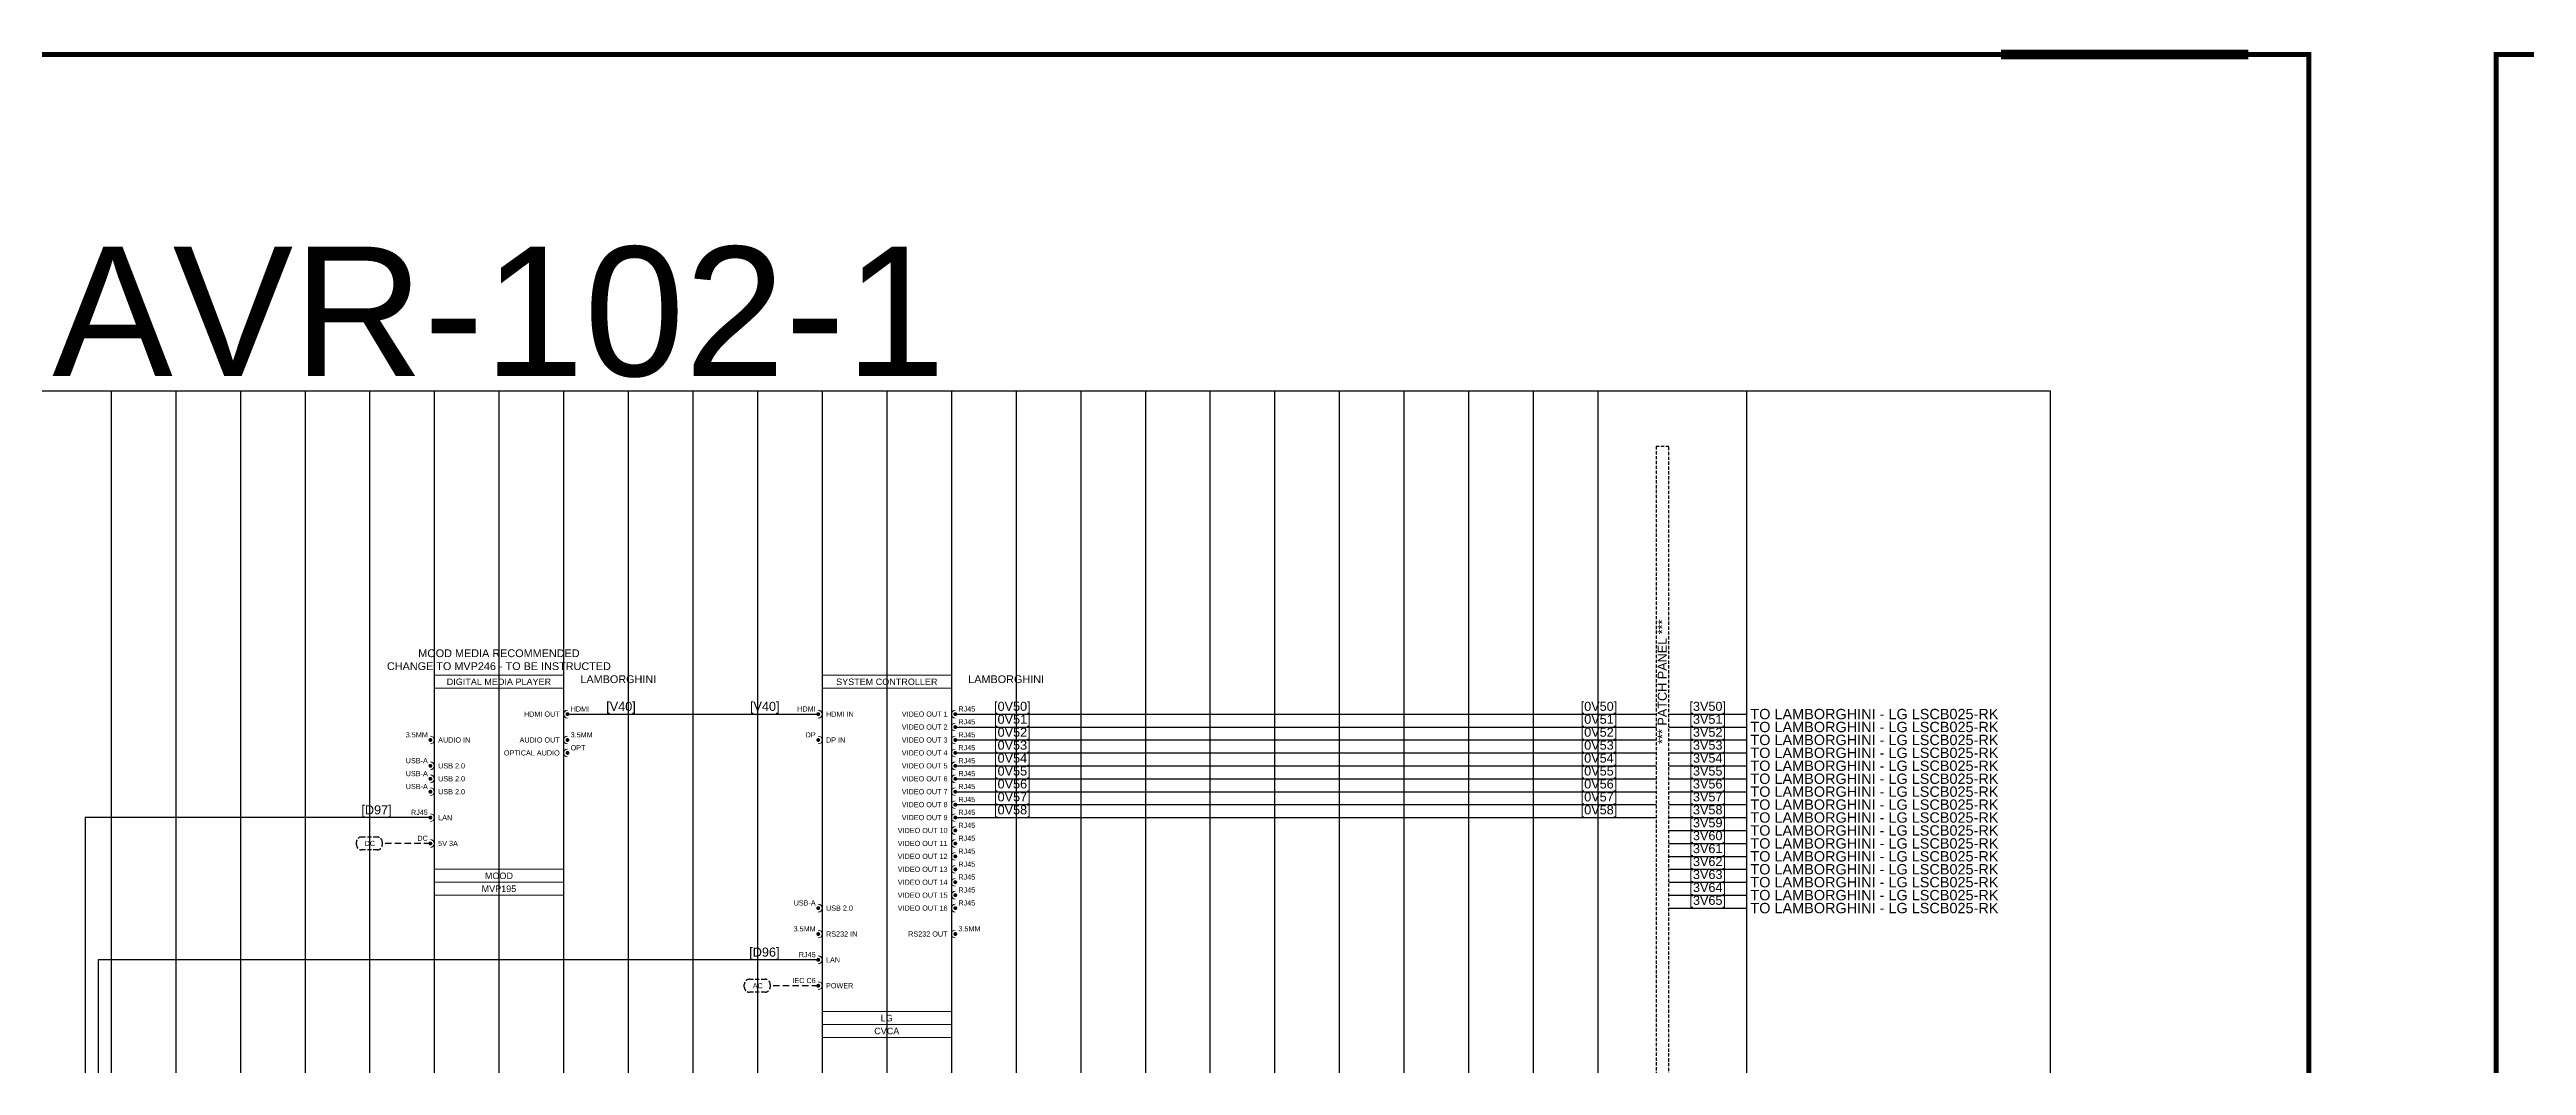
# Model space of a CAD drawing. Header units: millimetres. Extents: x -71336 to -35435, y -26189 to 22712.
# Drawn here: x -44605 to -43648, y -20102 to -19709 of the extents above; entities that cross this region are included whole.
import ezdxf
from ezdxf.enums import TextEntityAlignment as Align
from ezdxf.lldxf.tags import DXFTag

# ---------------------------------------------------------------- set-up
doc = ezdxf.new("R2010")
doc.units = ezdxf.units.MM
doc.linetypes.add('DASHED', pattern=[0.75, 0.5, -0.25])
doc.linetypes.add('DASHED2', pattern=[0.375, 0.25, -0.125])
for name, color, linetype in [('SC - 3 Core Flex', 7, 'DASHED'), ('SC - Cat - Green - Data', 84, 'Continuous'), ('SC - Cat - Green - Data - DS', 84, 'DS'), ('SC - Cat - Red - AV', 1, 'Continuous'), ('SC - HDMI', 192, 'Continuous'), ('SC - Text', 7, 'Continuous'), ('Text', 7, 'Continuous')]:
    doc.layers.add(name, color=color, linetype=linetype)
doc.layers.add('SC - Equipment', color=7, linetype='Continuous', lineweight=13)
for name, color, linetype, plot in [('SC - Guides', 211, 'Continuous', False), ('SC - Titlesheet - Model', 250, 'Continuous', False), ('SC - Xlines', 252, 'Continuous', False)]:
    doc.layers.add(name, color=color, linetype=linetype, plot=plot)
doc.styles.add('ARIAL', font='arial.ttf')
doc.styles.get("Standard").update_dxf_attribs({"font": 'arial.ttf', "height": 35})
tags = doc.linetypes.add('DS', pattern='A,1.939444,-0.075392,["DS",ARIAL,S=0.5,R=0,X=0,Y=-0.25],-1.06308,1.922084', length=5).pattern_tags.tags
tags[6] = DXFTag(74, 10)

# ---------------------------------------------------------------- blocks, each defined once
blk = doc.blocks.new('*U189')
at = {"layer": 'SC - Guides', "color": 5, "ltscale": 5, "const_width": 2}
blk.add_lwpolyline([(-415.5, 287), (-465.5, 287)], dxfattribs=at)
at = {"layer": 'SC - Titlesheet - Model', "color": 6, "ltscale": 5, "const_width": 1}
blk.add_lwpolyline([(-365.5, -287), (365.5, -287), (365.5, 287), (-365.5, 287)], close=True, dxfattribs=at)
at = {"layer": 'SC - Titlesheet - Model', "color": 5, "lineweight": 30, "ltscale": 5, "flags": 104}
blk.add_attdef('ADDITIONS', text='', height=5, dxfattribs=at).set_placement((-365.5, -312), align=Align.TOP_LEFT)
blk.add_attdef('CHANGES', text='', height=5, dxfattribs=at).set_placement((0, -312), align=Align.TOP_CENTER)
blk.add_attdef('OMISSIONS', text='', height=5, dxfattribs=at).set_placement((365.5, -312), align=Align.TOP_RIGHT)
blk = doc.blocks.new('LG CVCA - SCHEMATIC')
at = {"layer": 'SC - Equipment'}
for p, q in [((-25, 0), (25, 0)), ((-25, -140), (-25, 0)), ((25, 0), (25, -140)), ((25, -5), (-25, -5)), ((25, -130), (-25, -130)), ((25, -130), (-25, -130)), ((25, -135), (-25, -135)), ((25, -135), (-25, -135)), ((25, -135), (-25, -135)), ((25, -140), (-25, -140))]:
    blk.add_line(p, q, dxfattribs=at)
at = {"layer": 'SC - Equipment', "const_width": 0.7}
for points in [[(-26.1, -15, 1), (-26.9, -15, 1)], [(26.1, -15, -1), (26.9, -15, -1)], [(-26.1, -25, 1), (-26.9, -25, 1)], [(26.1, -20, -1), (26.9, -20, -1)], [(26.1, -25, -1), (26.9, -25, -1)], [(26.1, -30, -1), (26.9, -30, -1)], [(26.1, -35, -1), (26.9, -35, -1)], [(26.1, -40, -1), (26.9, -40, -1)], [(26.1, -45, -1), (26.9, -45, -1)], [(26.1, -50, -1), (26.9, -50, -1)], [(26.1, -55, -1), (26.9, -55, -1)], [(26.1, -60, -1), (26.9, -60, -1)], [(26.1, -65, -1), (26.9, -65, -1)], [(26.1, -70, -1), (26.9, -70, -1)], [(26.1, -75, -1), (26.9, -75, -1)], [(26.1, -80, -1), (26.9, -80, -1)], [(26.1, -85, -1), (26.9, -85, -1)], [(-26.1, -90, 1), (-26.9, -90, 1)], [(26.1, -90, -1), (26.9, -90, -1)], [(-26.1, -100, 1), (-26.9, -100, 1)], [(26.1, -100, -1), (26.9, -100, -1)], [(-26.1, -110, 1), (-26.9, -110, 1)], [(-26.1, -120, 1), (-26.9, -120, 1)]]:
    blk.add_lwpolyline(points, format="xyb", close=True, dxfattribs=at)
at = {"layer": 'SC - Equipment'}
for centre, start, end in [((-26.5, -15), 270, 90), ((26.5, -15), 90, 270), ((26.5, -20), 90, 270), ((-26.5, -25), 270, 90), ((26.5, -25), 90, 270), ((26.5, -30), 90, 270), ((26.5, -35), 90, 270), ((26.5, -40), 90, 270), ((26.5, -45), 90, 270), ((26.5, -50), 90, 270), ((26.5, -55), 90, 270), ((26.5, -60), 90, 270), ((26.5, -65), 90, 270), ((26.5, -70), 90, 270), ((26.5, -75), 90, 270), ((26.5, -80), 90, 270), ((26.5, -85), 90, 270), ((-26.5, -90), 270, 90), ((26.5, -90), 90, 270), ((-26.5, -100), 270, 90), ((26.5, -100), 90, 270), ((-26.5, -110), 270, 90), ((-26.5, -120), 270, 90)]:
    blk.add_arc(centre, 1.5, start, end, dxfattribs=at)
at = {"ltscale": 5}
for tag, p in [('DESCRIPTION', (0, -2.5)), ('MAKE', (0, -132.5)), ('MODEL', (0, -137.5))]:
    blk.add_attdef(tag, text='', height=2.5, dxfattribs=at).set_placement(p, align=Align.MIDDLE_CENTER)
at = {"ltscale": 5, "flags": 1}
for tag, p in [('ROOM_TYPE', (45, -5)), ('LOCATION', (45, -10)), ('RACK_EQUIPMENT_(Y/N)', (45, -15)), ('IP_(Y/N)', (45, -30)), ('AMP(@240V)', (45, -40)), ('POE(WATT)', (45, -35)), ('WATT', (45, -45)), ('BTU/H', (45, -50)), ('WEIGHT(KG)', (45, -55)), ('TRANSFORMER_TAPS', (45, -60))]:
    blk.add_attdef(tag, p, '', height=2.5, dxfattribs=at)
blk.add_attdef('BRACKET', text='', height=2.5, dxfattribs=at).set_placement((0, -127.5), align=Align.MIDDLE_CENTER)
at = {"layer": 'SC - Equipment', "ltscale": 5, "char_height": 2}
for s, insert, width, attachment_point in [('HDMI', (-27.5, -13), 5.7736, 6), ('HDMI IN', (-23.5, -15), 23.5, 4), ('VIDEO OUT 1', (23.5, -15), 23.5, 6), ('VIDEO OUT 2', (23.5, -20), 23.5, 6), ('RJ45', (27.7, -13), 3.7458, 4), ('RJ45', (27.7, -18), 3.7458, 4), ('DP', (-27.5, -23), 5.7736, 6), ('DP IN', (-23.5, -25), 23.5, 4), ('VIDEO OUT 3', (23.5, -25), 23.5, 6), ('RJ45', (27.7, -23), 3.7458, 4), ('RJ45', (27.7, -28), 3.7458, 4), ('VIDEO OUT 4', (23.5, -30), 23.5, 6), ('VIDEO OUT 5', (23.5, -35), 23.5, 6), ('RJ45', (27.7, -33), 3.7458, 4), ('RJ45', (27.7, -38), 3.7458, 4), ('VIDEO OUT 6', (23.5, -40), 23.5, 6), ('VIDEO OUT 7', (23.5, -45), 23.5, 6), ('RJ45', (27.7, -43), 3.7458, 4), ('RJ45', (27.7, -48), 3.7458, 4), ('VIDEO OUT 8', (23.5, -50), 23.5, 6), ('VIDEO OUT 9', (23.5, -55), 23.5, 6), ('RJ45', (27.7, -53), 3.7458, 4), ('RJ45', (27.7, -58), 3.7458, 4), ('VIDEO OUT 10', (23.5, -60), 23.5, 6), ('VIDEO OUT 11', (23.5, -65), 23.5, 6), ('RJ45', (27.7, -63), 3.7458, 4), ('RJ45', (27.7, -68), 3.7458, 4), ('VIDEO OUT 12', (23.5, -70), 23.5, 6), ('VIDEO OUT 13', (23.5, -75), 23.5, 6), ('RJ45', (27.7, -73), 3.7458, 4), ('VIDEO OUT 14', (23.5, -80), 23.5, 6), ('VIDEO OUT 15', (23.5, -85), 23.5, 6), ('RJ45', (27.7, -78), 3.7458, 4), ('RJ45', (27.7, -83), 3.7458, 4), ('USB 2.0', (-23.5, -90), 23.5, 4), ('VIDEO OUT 16', (23.5, -90), 23.5, 6), ('RJ45', (27.7, -88), 3.7458, 4), ('RS232 IN', (-23.5, -100), 23.5, 4), ('RS232 OUT', (23.5, -100), 23.5, 6), ('3.5MM', (27.7, -98), 3.7458, 4), ('LAN', (-23.5, -110), 23.5, 4), ('POWER', (-23.5, -120), 23.5, 4)]:
    blk.add_mtext(s, dxfattribs=dict(at, insert=insert, width=width, attachment_point=attachment_point))
at = {"layer": 'SC - Equipment', "ltscale": 5, "char_height": 2, "attachment_point": 6}
for s, insert in [('USB-A', (-27.5, -88)), ('3.5MM', (-27.5, -98)), ('RJ45', (-27.5, -108)), ('IEC C6', (-27.5, -118))]:
    blk.add_mtext(s, dxfattribs=dict(at, insert=insert))
blk = doc.blocks.new('MOOD MVP195 - SCHEMATIC')
at = {"layer": 'SC - Equipment'}
for p, q in [((-25, 0), (25, 0)), ((-25, -85), (-25, 0)), ((25, 0), (25, -85)), ((25, -5), (-25, -5)), ((25, -75), (-25, -75)), ((25, -75), (-25, -75)), ((25, -80), (-25, -80)), ((25, -80), (-25, -80)), ((25, -80), (-25, -80)), ((25, -85), (-25, -85))]:
    blk.add_line(p, q, dxfattribs=at)
at = {"layer": 'SC - Equipment', "const_width": 0.7}
for points in [[(26.1, -15, -1), (26.9, -15, -1)], [(-26.1, -25, 1), (-26.9, -25, 1)], [(26.1, -25, -1), (26.9, -25, -1)], [(-26.1, -35, 1), (-26.9, -35, 1)], [(26.1, -30, -1), (26.9, -30, -1)], [(-26.1, -40, 1), (-26.9, -40, 1)], [(-26.1, -45, 1), (-26.9, -45, 1)], [(-26.1, -55, 1), (-26.9, -55, 1)], [(-26.1, -65, 1), (-26.9, -65, 1)]]:
    blk.add_lwpolyline(points, format="xyb", close=True, dxfattribs=at)
at = {"layer": 'SC - Equipment'}
for centre, start, end in [((26.5, -15), 90, 270), ((-26.5, -25), 270, 90), ((26.5, -25), 90, 270), ((26.5, -30), 90, 270), ((-26.5, -35), 270, 90), ((-26.5, -40), 270, 90), ((-26.5, -45), 270, 90), ((-26.5, -55), 270, 90), ((-26.5, -65), 270, 90)]:
    blk.add_arc(centre, 1.5, start, end, dxfattribs=at)
at = {"ltscale": 5}
for tag, p in [('DESCRIPTION', (0, -2.5)), ('MAKE', (0, -77.5)), ('MODEL', (0, -82.5))]:
    blk.add_attdef(tag, text='', height=2.5, dxfattribs=at).set_placement(p, align=Align.MIDDLE_CENTER)
at = {"ltscale": 5, "flags": 1}
for tag, p in [('ROOM_TYPE', (45, -5)), ('LOCATION', (45, -10)), ('RACK_EQUIPMENT_(Y/N)', (45, -15)), ('IP_(Y/N)', (45, -30)), ('AMP(@240V)', (45, -40)), ('POE(WATT)', (45, -35)), ('WATT', (45, -45)), ('BTU/H', (45, -50)), ('WEIGHT(KG)', (45, -55)), ('TRANSFORMER_TAPS', (45, -60))]:
    blk.add_attdef(tag, p, '', height=2.5, dxfattribs=at)
blk.add_attdef('BRACKET', text='', height=2.5, dxfattribs=at).set_placement((0, -72.5), align=Align.MIDDLE_CENTER)
at = {"layer": 'SC - Equipment', "ltscale": 5, "char_height": 2}
for s, insert, width, attachment_point in [('HDMI OUT', (23.5, -15), 23.5, 6), ('HDMI', (27.72, -13), 7.1748, 4), ('3.5MM', (-27.5, -23), 5.7736, 6), ('AUDIO IN', (-23.5, -25), 23.5, 4), ('AUDIO OUT', (23.5, -25), 23.5, 6), ('3.5MM', (27.72, -23), 7.1748, 4), ('OPT', (27.72, -28), 7.1748, 4), ('USB-A', (-27.5, -33), 5.7736, 6), ('USB-A', (-27.5, -38), 5.7736, 6), ('USB 2.0', (-23.5, -35), 23.5, 4), ('OPTICAL AUDIO ', (23.5, -30), 23.5, 6), ('USB-A', (-27.5, -43), 5.7736, 6), ('USB 2.0', (-23.5, -40), 23.5, 4), ('USB 2.0', (-23.5, -45), 23.5, 4), ('RJ45', (-27.5, -53), 5.7736, 6), ('LAN', (-23.5, -55), 23.5, 4), ('DC', (-27.5, -63), 5.7736, 6), ('5V 3A', (-23.5, -65), 23.5, 4)]:
    blk.add_mtext(s, dxfattribs=dict(at, insert=insert, width=width, attachment_point=attachment_point))

msp = doc.modelspace()

# ---------------------------------------------------------------- linework, layer by layer
at = {"linetype": 'DASHED2', "ltscale": 5}
msp.add_lwpolyline([(-43979.172, -20758.194), (-43979.172, -19862.296), (-43984.172, -19862.296), (-43984.172, -20758.194)], close=True, dxfattribs=at)
at = {"layer": 'SC - 3 Core Flex', "ltscale": 3}
for points in [[(-44484.77, -20013.324), (-44478.77, -20013.324, -0.4142136), (-44476.77, -20015.324), (-44476.77, -20016.324, -0.4142136), (-44478.77, -20018.324), (-44484.77, -20018.324, -0.4142136), (-44486.77, -20016.324), (-44486.77, -20015.324, -0.4142136)], [(-44334.77, -20068.323), (-44328.77, -20068.323, -0.4142136), (-44326.77, -20070.323), (-44326.77, -20071.323, -0.4142136), (-44328.77, -20073.323), (-44334.77, -20073.323, -0.4142136), (-44336.77, -20071.323), (-44336.77, -20070.323, -0.4142136)]]:
    msp.add_lwpolyline(points, format="xyb", close=True, dxfattribs=at)
at = {"layer": 'SC - 3 Core Flex', "ltscale": 5}
for points in [[(-44458.172, -20015.824), (-44476.77, -20015.824)], [(-44308.172, -20070.823), (-44326.77, -20070.823)]]:
    msp.add_lwpolyline(points, dxfattribs=at)
at = {"layer": 'SC - Cat - Green - Data', "ltscale": 5}
for points in [[(-43979.172, -19965.821), (-43949.172, -19965.821)], [(-43979.172, -19970.821), (-43949.172, -19970.821)], [(-43979.172, -19975.821), (-43949.172, -19975.821)], [(-43979.172, -19980.821), (-43949.172, -19980.821)], [(-43979.172, -19985.821), (-43949.172, -19985.821)], [(-43979.172, -19990.821), (-43949.172, -19990.821)], [(-43979.172, -19995.821), (-43949.172, -19995.821)], [(-43979.172, -20000.821), (-43949.172, -20000.821)], [(-43979.172, -20005.821), (-43949.172, -20005.821)], [(-43979.172, -20010.821), (-43949.172, -20010.821)], [(-43979.172, -20015.821), (-43949.172, -20015.821)], [(-43979.172, -20020.821), (-43949.172, -20020.821)], [(-43979.172, -20025.821), (-43949.172, -20025.821)], [(-43979.172, -20030.821), (-43949.172, -20030.821)], [(-43979.172, -20035.821), (-43949.172, -20035.821)], [(-43979.172, -20040.821), (-43949.172, -20040.821)], [(-44308.172, -20060.823), (-44586.672, -20060.823), (-44586.672, -20635.821), (-44458.172, -20635.823)]]:
    msp.add_lwpolyline(points, dxfattribs=at)
at = {"layer": 'SC - Cat - Green - Data - DS', "ltscale": 5}
msp.add_lwpolyline([(-44458.172, -20005.825), (-44591.672, -20005.823), (-44591.672, -20640.822), (-44458.172, -20640.824)], dxfattribs=at)
at = {"layer": 'SC - Cat - Red - AV', "ltscale": 5}
for points in [[(-44255.172, -19965.823), (-43984.172, -19965.821)], [(-44255.172, -19970.823), (-43984.172, -19970.821)], [(-44255.172, -19975.823), (-43984.172, -19975.821)], [(-44255.172, -19980.823), (-43984.172, -19980.821)], [(-44255.172, -19985.823), (-43984.172, -19985.821)], [(-44255.172, -19990.823), (-43984.172, -19990.821)], [(-44255.172, -19995.823), (-43984.172, -19995.821)], [(-44255.172, -20000.823), (-43984.172, -20000.821)], [(-44255.172, -20005.823), (-43984.172, -20005.821)]]:
    msp.add_lwpolyline(points, dxfattribs=at)
at = {"layer": 'SC - HDMI', "ltscale": 5}
for points in [[(-44405.172, -19965.823), (-44308.172, -19965.823)], [(-44405.172, -19965.824), (-44308.172, -19965.824)]]:
    msp.add_lwpolyline(points, dxfattribs=at)
at = {"layer": 'SC - Xlines', "ltscale": 5, "transparency": 33554687}
msp.add_lwpolyline([(-45031.672, -19840.818), (-43831.672, -19840.825), (-43831.672, -20779.725), (-45031.672, -20779.718)], close=True, dxfattribs=at)
at = {"layer": 'SC - Xlines', "ltscale": 5}
for points in [[(-44581.672, -19840.821), (-44581.672, -20779.719)], [(-44531.672, -19840.821), (-44531.672, -20779.719)], [(-44481.672, -19840.821), (-44481.672, -20779.719)], [(-44431.672, -19840.821), (-44431.672, -20779.719)], [(-44381.672, -19840.821), (-44381.672, -20779.719)], [(-44331.672, -19840.821), (-44331.672, -20779.719)], [(-44281.672, -19840.821), (-44281.672, -20779.719)], [(-44231.672, -19840.821), (-44231.672, -20779.719)], [(-44181.672, -19840.821), (-44181.672, -20779.719)], [(-44131.672, -19840.821), (-44131.672, -20779.719)], [(-44081.672, -19840.821), (-44081.672, -20779.719)], [(-44031.672, -19840.821), (-44031.672, -20779.719)], [(-43949.172, -19840.821), (-43949.172, -20779.719)]]:
    msp.add_lwpolyline(points, dxfattribs=at)
at = {"layer": 'SC - Xlines', "color": 250, "ltscale": 5}
for points in [[(-44556.672, -19840.821), (-44556.672, -20779.719)], [(-44506.672, -19840.821), (-44506.672, -20779.719)], [(-44456.672, -19840.821), (-44456.672, -20779.719)], [(-44406.672, -19840.821), (-44406.672, -20779.719)], [(-44356.672, -19840.821), (-44356.672, -20779.719)], [(-44306.672, -19840.821), (-44306.672, -20779.719)], [(-44256.672, -19840.821), (-44256.672, -20779.719)], [(-44206.672, -19840.821), (-44206.672, -20779.719)], [(-44156.672, -19840.821), (-44156.672, -20779.719)], [(-44106.672, -19840.821), (-44106.672, -20779.719)], [(-44056.672, -19840.821), (-44056.672, -20779.719)], [(-44006.672, -19840.821), (-44006.672, -20779.719)]]:
    msp.add_lwpolyline(points, dxfattribs=at)

# ---------------------------------------------------------------- block references
at = {"xscale": 1.915184678522737, "yscale": 1.915184678522737, "zscale": 1.915184678522737}
for p in [(-44431.672, -20260.478), (-42959.271, -20260.478)]:
    msp.add_blockref('*U189', p, dxfattribs=at)
at = {"ltscale": 5}
for name, p, values in [('MOOD MVP195 - SCHEMATIC', (-44431.672, -19950.824), {'DESCRIPTION': 'DIGITAL MEDIA PLAYER', 'MAKE': 'MOOD', 'MODEL': 'MVP195'}), ('LG CVCA - SCHEMATIC', (-44281.672, -19950.823), {'DESCRIPTION': 'SYSTEM CONTROLLER', 'MAKE': 'LG', 'MODEL': 'CVCA'})]:
    msp.add_blockref(name, p, dxfattribs=at).add_auto_attribs(values)

# ---------------------------------------------------------------- texts
at = {"layer": 'SC - Text', "insert": (-44431.672, -19835.821), "char_height": 50, "width": 279.74079, "attachment_point": 8, "style": 'ARIAL'}
msp.add_mtext('AVR-102-1', dxfattribs=at)
at = {"layer": 'SC - Text', "insert": (-43979.94, -19977.333), "char_height": 3.5, "width": 136.51602, "attachment_point": 7, "rotation": 90, "style": 'ARIAL'}
msp.add_mtext('*** PATCH PANEL ***', dxfattribs=at)
at = {"layer": 'SC - Text', "color": 6, "insert": (-44431.672, -19948.824), "char_height": 3, "width": 134.02561, "attachment_point": 8}
msp.add_mtext('MOOD MEDIA RECOMMENDED \\PCHANGE TO MVP246 - TO BE INSTRUCTED', dxfattribs=at)
at = {"layer": 'SC - Text'}
for s, insert, char_height, width, attachment_point in [('LAMBORGHINI', (-44400.172, -19950.824), 3, 134.02561, 1), ('LAMBORGHINI', (-44250.172, -19950.823), 3, 134.02561, 1), ('[V40]', (-44390.172, -19965.624), 3.5, 15.57197, 7), ('[V40]', (-44323.172, -19965.624), 3.5, 14.6761, 9), ('[0V50]', (-44240.172, -19965.623), 3.5, 15.57197, 7), ('[0V50]', (-43999.172, -19965.623), 3.5, 14.6761, 9), ('[3V50]', (-43964.172, -19965.623), 3.5, 15.57197, 8), ('TO LAMBORGHINI {\\A1;\\fSansSerif|b0|i0|c2|p2;- LG LSCB025-RK}', (-43947.672, -19965.821), 4, 129.70239, 4), ('[0V51]', (-44240.172, -19970.623), 3.5, 15.57197, 7), ('[0V52]', (-44240.172, -19975.623), 3.5, 15.57197, 7), ('[0V51]', (-43999.172, -19970.623), 3.5, 14.6761, 9), ('[0V52]', (-43999.172, -19975.623), 3.5, 14.6761, 9), ('[3V51]', (-43964.172, -19970.623), 3.5, 15.57197, 8), ('[3V52]', (-43964.172, -19975.623), 3.5, 15.57197, 8), ('TO LAMBORGHINI {\\A1;\\fSansSerif|b0|i0|c2|p2;- LG LSCB025-RK}', (-43947.672, -19970.821), 4, 129.70239, 4), ('[0V53]', (-44240.172, -19980.623), 3.5, 15.57197, 7), ('[0V54]', (-44240.172, -19985.623), 3.5, 15.57197, 7), ('[0V53]', (-43999.172, -19980.623), 3.5, 14.6761, 9), ('[0V54]', (-43999.172, -19985.623), 3.5, 14.6761, 9), ('[3V53]', (-43964.172, -19980.623), 3.5, 15.57197, 8), ('[3V54]', (-43964.172, -19985.623), 3.5, 15.57197, 8), ('TO LAMBORGHINI {\\A1;\\fSansSerif|b0|i0|c2|p2;- LG LSCB025-RK}', (-43947.672, -19975.821), 4, 129.70239, 4), ('TO LAMBORGHINI {\\A1;\\fSansSerif|b0|i0|c2|p2;- LG LSCB025-RK}', (-43947.672, -19980.821), 4, 129.70239, 4), ('[0V55]', (-44240.172, -19990.623), 3.5, 15.57197, 7), ('[0V56]', (-44240.172, -19995.623), 3.5, 15.57197, 7), ('[0V55]', (-43999.172, -19990.623), 3.5, 14.6761, 9), ('[0V56]', (-43999.172, -19995.623), 3.5, 14.6761, 9), ('[3V55]', (-43964.172, -19990.623), 3.5, 15.57197, 8), ('[3V56]', (-43964.172, -19995.623), 3.5, 15.57197, 8), ('TO LAMBORGHINI {\\A1;\\fSansSerif|b0|i0|c2|p2;- LG LSCB025-RK}', (-43947.672, -19985.821), 4, 129.70239, 4), ('TO LAMBORGHINI {\\A1;\\fSansSerif|b0|i0|c2|p2;- LG LSCB025-RK}', (-43947.672, -19990.821), 4, 129.70239, 4), ('[D97]', (-44473.164, -20005.63), 3.5, 14.6761, 9), ('[0V57]', (-44240.172, -20000.623), 3.5, 15.57197, 7), ('[0V58]', (-44240.172, -20005.623), 3.5, 15.57197, 7), ('[0V57]', (-43999.172, -20000.623), 3.5, 14.6761, 9), ('\\pxt3;[0V58]', (-43999.172, -20005.623), 3.5, 14.6761, 9), ('[3V58]', (-43964.172, -20005.623), 3.5, 15.57197, 8), ('[3V57]', (-43964.172, -20000.623), 3.5, 15.57197, 8), ('TO LAMBORGHINI {\\A1;\\fSansSerif|b0|i0|c2|p2;- LG LSCB025-RK}', (-43947.672, -19995.821), 4, 129.70239, 4), ('TO LAMBORGHINI {\\A1;\\fSansSerif|b0|i0|c2|p2;- LG LSCB025-RK}', (-43947.672, -20000.821), 4, 129.70239, 4), ('[3V59]', (-43964.172, -20010.623), 3.5, 15.57197, 8), ('[3V60]', (-43964.172, -20015.623), 3.5, 15.57197, 8), ('TO LAMBORGHINI {\\A1;\\fSansSerif|b0|i0|c2|p2;- LG LSCB025-RK}', (-43947.672, -20005.821), 4, 129.70239, 4), ('TO LAMBORGHINI {\\A1;\\fSansSerif|b0|i0|c2|p2;- LG LSCB025-RK}', (-43947.672, -20010.821), 4, 129.70239, 4), ('[3V61]', (-43964.172, -20020.623), 3.5, 15.57197, 8), ('[3V62]', (-43964.172, -20025.623), 3.5, 15.57197, 8), ('TO LAMBORGHINI {\\A1;\\fSansSerif|b0|i0|c2|p2;- LG LSCB025-RK}', (-43947.672, -20015.821), 4, 129.70239, 4), ('TO LAMBORGHINI {\\A1;\\fSansSerif|b0|i0|c2|p2;- LG LSCB025-RK}', (-43947.672, -20020.821), 4, 129.70239, 4), ('[3V63]', (-43964.171, -20030.623), 3.5, 15.57197, 8), ('TO LAMBORGHINI {\\A1;\\fSansSerif|b0|i0|c2|p2;- LG LSCB025-RK}', (-43947.672, -20025.821), 4, 129.70239, 4), ('TO LAMBORGHINI {\\A1;\\fSansSerif|b0|i0|c2|p2;- LG LSCB025-RK}', (-43947.672, -20030.821), 4, 129.70239, 4), ('[3V64]', (-43964.172, -20035.623), 3.5, 15.57197, 8), ('[3V65]', (-43964.172, -20040.623), 3.5, 15.57197, 8), ('TO LAMBORGHINI {\\A1;\\fSansSerif|b0|i0|c2|p2;- LG LSCB025-RK}', (-43947.672, -20035.821), 4, 129.70239, 4), ('TO LAMBORGHINI {\\A1;\\fSansSerif|b0|i0|c2|p2;- LG LSCB025-RK}', (-43947.672, -20040.821), 4, 129.70239, 4), ('[D96]', (-44323.171, -20060.628), 3.5, 14.6761, 9)]:
    msp.add_mtext(s, dxfattribs=dict(at, insert=insert, char_height=char_height, width=width, attachment_point=attachment_point))
at = {"layer": 'Text', "char_height": 2, "width": 143.97126, "attachment_point": 5}
for s, insert in [('DC', (-44481.57, -20015.824)), ('AC', (-44331.57, -20070.823))]:
    msp.add_mtext(s, dxfattribs=dict(at, insert=insert))

doc.saveas('drawing.dxf')
